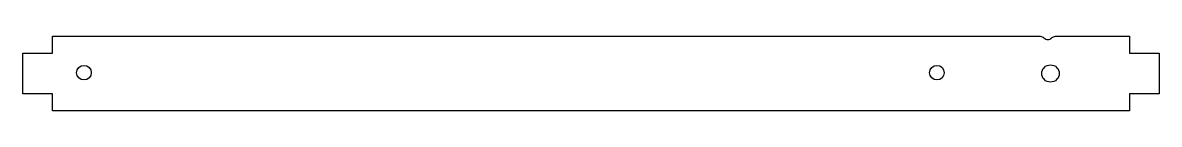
# Model space of a CAD drawing. Header units: millimetres. Extents: x -186 to 23, y -27 to -14.
import ezdxf

# ---------------------------------------------------------------- set-up
doc = ezdxf.new("R2010")
doc.units = ezdxf.units.MM
doc.layers.get('0').update_dxf_attribs({"linetype": 'CONTINUOUS'})

msp = doc.modelspace()

# ---------------------------------------------------------------- linework, layer by layer
msp.add_lwpolyline([(3.21, -13.98, -0.198912), (3.91, -13.69), (17.5, -13.69), (17.5, -16.81), (23, -16.81), (23, -24.31), (17.5, -24.31), (17.5, -27.44), (-180.46, -27.44), (-180.46, -24.31), (-185.96, -24.31), (-185.96, -16.81), (-180.46, -16.81), (-180.46, -13.69), (1.09, -13.69, -0.198912), (1.79, -13.98, 0.414214)], format="xyb", close=True)
for centre, radius in [((-174.71, -20.41), 1.35), ((-17.89, -20.41), 1.35), ((3, -20.56), 1.6)]:
    msp.add_circle(centre, radius)

doc.saveas('drawing.dxf')
